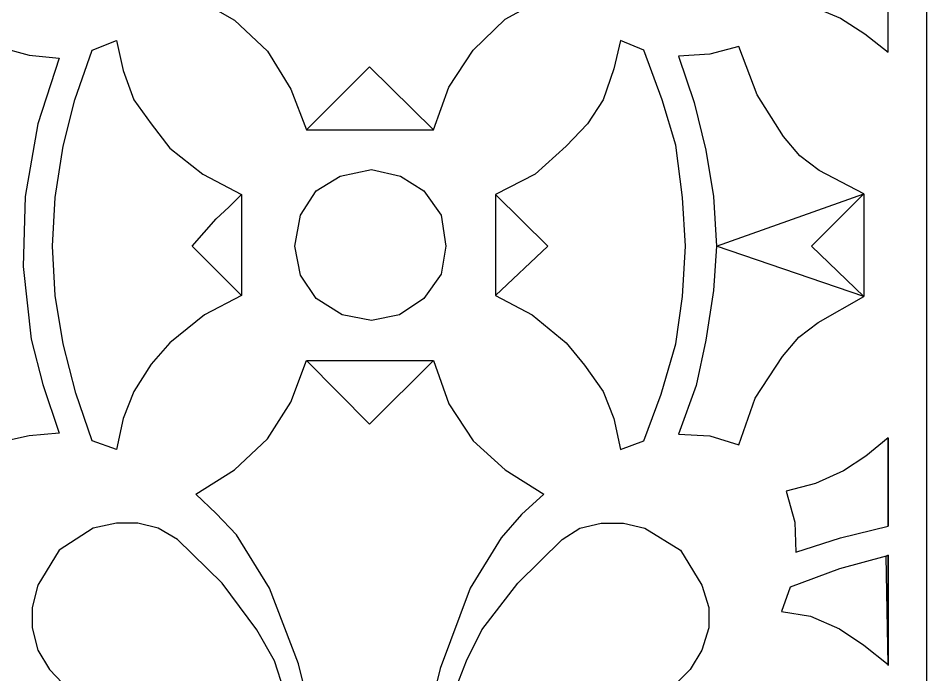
# Model space of a CAD drawing. Header units: centimetres. Extents: x -6.3 to 6.7, y -11.5 to 14.
# Drawn here: x 1.68 to 6.74, y 5.37 to 9.02 of the extents above; entities that cross this region are included whole.
import ezdxf

# ---------------------------------------------------------------- set-up
doc = ezdxf.new("R2010")
doc.units = ezdxf.units.CM
doc.header["$MEASUREMENT"] = 0
doc.layers.add('layer 1', color=7, linetype='Continuous')

msp = doc.modelspace()

# ---------------------------------------------------------------- linework, layer by layer
at = {"layer": 'layer 1', "color": 177}
for points, knots in [([(6.73776, 1.48235), (6.73776, 1.48235), (-6.33193, 1.48235), (-6.33193, 1.48235), (-6.33193, 1.48235), (-6.33193, 1.48235), (-6.33193, 13.96361), (-6.33193, 13.96361), (-6.33193, 13.96361), (-6.33193, 13.96361), (6.73776, 13.96361), (6.73776, 13.96361), (6.73776, 13.96361), (6.73776, 13.96361), (6.73776, 1.48235), (6.73776, 1.48235)], [0, 0, 0, 0, 0.2, 0.2, 0.2, 0.2, 0.4, 0.4, 0.4, 0.4, 0.6, 0.6, 0.6, 0.6, 1, 1, 1, 1]), ([(3.28274, 8.40319), (3.28274, 8.40319), (3.19636, 8.62992), (3.19636, 8.62992), (3.19636, 8.62992), (3.19636, 8.62992), (3.0668, 8.84046), (3.0668, 8.84046), (3.0668, 8.84046), (3.0668, 8.84046), (2.88325, 9.01321), (2.88325, 9.01321), (2.88325, 9.01321), (2.88325, 9.01321), (2.66731, 9.13738), (2.66731, 9.13738), (2.66731, 9.13738), (2.66731, 9.13738), (2.78068, 9.25075), (2.78068, 9.25075), (2.78068, 9.25075), (2.78068, 9.25075), (2.89405, 9.38031), (2.89405, 9.38031), (2.89405, 9.38031), (2.89405, 9.38031), (3.0776, 9.67183), (3.0776, 9.67183), (3.0776, 9.67183), (3.0776, 9.67183), (3.23955, 10.08751), (3.23955, 10.08751), (3.23955, 10.08751), (3.23955, 10.08751), (3.35292, 10.55718), (3.35292, 10.55718), (3.35292, 10.55718), (3.35292, 10.55718), (3.35292, 10.56257), (3.35292, 10.56257), (3.35292, 10.56257), (3.35292, 10.56257), (3.48788, 10.51939), (3.48788, 10.51939), (3.48788, 10.51939), (3.48788, 10.51939), (3.64984, 10.49239), (3.64984, 10.49239), (3.64984, 10.49239), (3.64984, 10.49239), (3.7794, 10.50859), (3.7794, 10.50859), (3.7794, 10.50859), (3.7794, 10.50859), (3.91976, 10.55718), (3.91976, 10.55718), (3.91976, 10.55718), (3.91976, 10.55718), (4.02773, 10.1145), (4.02773, 10.1145), (4.02773, 10.1145), (4.02773, 10.1145), (4.19508, 9.67183), (4.19508, 9.67183), (4.19508, 9.67183), (4.19508, 9.67183), (4.36783, 9.38571), (4.36783, 9.38571), (4.36783, 9.38571), (4.36783, 9.38571), (4.4812, 9.25615), (4.4812, 9.25615), (4.4812, 9.25615), (4.4812, 9.25615), (4.60536, 9.13738), (4.60536, 9.13738), (4.60536, 9.13738), (4.60536, 9.13738), (4.38943, 9.01861), (4.38943, 9.01861), (4.38943, 9.01861), (4.38943, 9.01861), (4.21128, 8.84586), (4.21128, 8.84586), (4.21128, 8.84586), (4.21128, 8.84586), (4.07631, 8.64072), (4.07631, 8.64072), (4.07631, 8.64072), (4.07631, 8.64072), (3.98994, 8.40319), (3.98994, 8.40319), (3.98994, 8.40319), (3.98994, 8.40319), (3.28274, 8.40319), (3.28274, 8.40319), (3.28274, 8.40319), (3.28274, 8.40319), (3.63364, 8.75409), (3.63364, 8.75409), (3.63364, 8.75409), (3.63364, 8.75409), (3.98994, 8.40319), (3.98994, 8.40319), (3.98994, 8.40319), (3.98994, 8.40319), (3.28274, 8.40319), (3.28274, 8.40319)], [0, 0, 0, 0, 0.0357143, 0.0357143, 0.0357143, 0.0357143, 0.0714286, 0.0714286, 0.0714286, 0.0714286, 0.1071429, 0.1071429, 0.1071429, 0.1071429, 0.1428571, 0.1428571, 0.1428571, 0.1428571, 0.1785714, 0.1785714, 0.1785714, 0.1785714, 0.2142857, 0.2142857, 0.2142857, 0.2142857, 0.25, 0.25, 0.25, 0.25, 0.2857143, 0.2857143, 0.2857143, 0.2857143, 0.3214286, 0.3214286, 0.3214286, 0.3214286, 0.3571429, 0.3571429, 0.3571429, 0.3571429, 0.3928571, 0.3928571, 0.3928571, 0.3928571, 0.4285714, 0.4285714, 0.4285714, 0.4285714, 0.4642857, 0.4642857, 0.4642857, 0.4642857, 0.5, 0.5, 0.5, 0.5, 0.5357143, 0.5357143, 0.5357143, 0.5357143, 0.5714286, 0.5714286, 0.5714286, 0.5714286, 0.6071429, 0.6071429, 0.6071429, 0.6071429, 0.6428571, 0.6428571, 0.6428571, 0.6428571, 0.6785714, 0.6785714, 0.6785714, 0.6785714, 0.7142857, 0.7142857, 0.7142857, 0.7142857, 0.75, 0.75, 0.75, 0.75, 0.7857143, 0.7857143, 0.7857143, 0.7857143, 0.8214286, 0.8214286, 0.8214286, 0.8214286, 0.8571429, 0.8571429, 0.8571429, 0.8571429, 0.8928571, 0.8928571, 0.8928571, 0.8928571, 0.9285714, 0.9285714, 0.9285714, 0.9285714, 1, 1, 1, 1]), ([(6.52182, 8.83506), (6.52182, 8.83506), (6.39226, 8.93764), (6.39226, 8.93764), (6.39226, 8.93764), (6.39226, 8.93764), (6.2573, 9.02401), (6.2573, 9.02401), (6.2573, 9.02401), (6.2573, 9.02401), (6.10074, 9.08879), (6.10074, 9.08879), (6.10074, 9.08879), (6.10074, 9.08879), (5.95498, 9.12658), (5.95498, 9.12658), (5.95498, 9.12658), (5.95498, 9.12658), (6.00357, 9.29933), (6.00357, 9.29933), (6.00357, 9.29933), (6.00357, 9.29933), (6.01976, 9.47208), (6.01976, 9.47208), (6.01976, 9.47208), (6.01976, 9.47208), (6.27889, 9.38571), (6.27889, 9.38571), (6.27889, 9.38571), (6.27889, 9.38571), (6.52182, 9.32093), (6.52182, 9.32093), (6.52182, 9.32093), (6.52182, 9.32093), (6.52182, 8.83506), (6.52182, 8.83506)], [0, 0, 0, 0, 0.1, 0.1, 0.1, 0.1, 0.2, 0.2, 0.2, 0.2, 0.3, 0.3, 0.3, 0.3, 0.4, 0.4, 0.4, 0.4, 0.5, 0.5, 0.5, 0.5, 0.6, 0.6, 0.6, 0.6, 0.7, 0.7, 0.7, 0.7, 0.8, 0.8, 0.8, 0.8, 1, 1, 1, 1]), ([(0.88042, 7.48005), (0.88042, 7.48005), (1.12875, 7.33969), (1.12875, 7.33969), (1.12875, 7.33969), (1.12875, 7.33969), (1.23132, 7.24791), (1.23132, 7.24791), (1.23132, 7.24791), (1.23132, 7.24791), (1.33389, 7.14534), (1.33389, 7.14534), (1.33389, 7.14534), (1.33389, 7.14534), (1.47425, 6.91861), (1.47425, 6.91861), (1.47425, 6.91861), (1.47425, 6.91861), (1.56063, 6.65948), (1.56063, 6.65948), (1.56063, 6.65948), (1.56063, 6.65948), (1.73878, 6.69727), (1.73878, 6.69727), (1.73878, 6.69727), (1.73878, 6.69727), (1.90613, 6.71347), (1.90613, 6.71347), (1.90613, 6.71347), (1.90613, 6.71347), (1.81436, 6.98339), (1.81436, 6.98339), (1.81436, 6.98339), (1.81436, 6.98339), (1.74957, 7.23712), (1.74957, 7.23712), (1.74957, 7.23712), (1.74957, 7.23712), (1.70639, 7.642), (1.70639, 7.642), (1.70639, 7.642), (1.70639, 7.642), (1.71718, 8.03069), (1.71718, 8.03069), (1.71718, 8.03069), (1.71718, 8.03069), (1.78736, 8.43558), (1.78736, 8.43558), (1.78736, 8.43558), (1.78736, 8.43558), (1.90613, 8.80267), (1.90613, 8.80267), (1.90613, 8.80267), (1.90613, 8.80267), (1.73878, 8.81887), (1.73878, 8.81887), (1.73878, 8.81887), (1.73878, 8.81887), (1.56063, 8.86746), (1.56063, 8.86746), (1.56063, 8.86746), (1.56063, 8.86746), (1.46885, 8.59213), (1.46885, 8.59213), (1.46885, 8.59213), (1.46885, 8.59213), (1.3177, 8.36), (1.3177, 8.36), (1.3177, 8.36), (1.3177, 8.36), (1.22052, 8.25743), (1.22052, 8.25743), (1.22052, 8.25743), (1.22052, 8.25743), (1.11256, 8.17645), (1.11256, 8.17645), (1.11256, 8.17645), (1.11256, 8.17645), (0.88042, 8.04149), (0.88042, 8.04149), (0.88042, 8.04149), (0.88042, 8.04149), (1.15574, 7.75537), (1.15574, 7.75537), (1.15574, 7.75537), (1.15574, 7.75537), (0.88042, 7.48005), (0.88042, 7.48005)], [0, 0, 0, 0, 0.0434783, 0.0434783, 0.0434783, 0.0434783, 0.0869565, 0.0869565, 0.0869565, 0.0869565, 0.1304348, 0.1304348, 0.1304348, 0.1304348, 0.173913, 0.173913, 0.173913, 0.173913, 0.2173913, 0.2173913, 0.2173913, 0.2173913, 0.2608696, 0.2608696, 0.2608696, 0.2608696, 0.3043478, 0.3043478, 0.3043478, 0.3043478, 0.3478261, 0.3478261, 0.3478261, 0.3478261, 0.3913043, 0.3913043, 0.3913043, 0.3913043, 0.4347826, 0.4347826, 0.4347826, 0.4347826, 0.4782609, 0.4782609, 0.4782609, 0.4782609, 0.5217391, 0.5217391, 0.5217391, 0.5217391, 0.5652174, 0.5652174, 0.5652174, 0.5652174, 0.6086957, 0.6086957, 0.6086957, 0.6086957, 0.6521739, 0.6521739, 0.6521739, 0.6521739, 0.6956522, 0.6956522, 0.6956522, 0.6956522, 0.7391304, 0.7391304, 0.7391304, 0.7391304, 0.7826087, 0.7826087, 0.7826087, 0.7826087, 0.826087, 0.826087, 0.826087, 0.826087, 0.8695652, 0.8695652, 0.8695652, 0.8695652, 0.9130435, 0.9130435, 0.9130435, 0.9130435, 1, 1, 1, 1]), ([(2.92104, 8.04149), (2.92104, 8.04149), (2.85086, 7.97131), (2.85086, 7.97131), (2.85086, 7.97131), (2.85086, 7.97131), (2.78068, 7.90653), (2.78068, 7.90653), (2.78068, 7.90653), (2.78068, 7.90653), (2.64572, 7.75537), (2.64572, 7.75537), (2.64572, 7.75537), (2.64572, 7.75537), (2.78068, 7.62041), (2.78068, 7.62041), (2.78068, 7.62041), (2.78068, 7.62041), (2.92104, 7.48005), (2.92104, 7.48005), (2.92104, 7.48005), (2.92104, 7.48005), (2.92104, 8.04149), (2.92104, 8.04149), (2.92104, 8.04149), (2.92104, 8.04149), (2.7051, 8.15486), (2.7051, 8.15486), (2.7051, 8.15486), (2.7051, 8.15486), (2.52156, 8.30062), (2.52156, 8.30062), (2.52156, 8.30062), (2.52156, 8.30062), (2.41898, 8.43558), (2.41898, 8.43558), (2.41898, 8.43558), (2.41898, 8.43558), (2.32181, 8.57054), (2.32181, 8.57054), (2.32181, 8.57054), (2.32181, 8.57054), (2.26243, 8.73249), (2.26243, 8.73249), (2.26243, 8.73249), (2.26243, 8.73249), (2.22464, 8.89985), (2.22464, 8.89985), (2.22464, 8.89985), (2.22464, 8.89985), (2.08968, 8.84586), (2.08968, 8.84586), (2.08968, 8.84586), (2.08968, 8.84586), (1.99251, 8.57054), (1.99251, 8.57054), (1.99251, 8.57054), (1.99251, 8.57054), (1.92772, 8.31141), (1.92772, 8.31141), (1.92772, 8.31141), (1.92772, 8.31141), (1.88454, 8.02529), (1.88454, 8.02529), (1.88454, 8.02529), (1.88454, 8.02529), (1.86834, 7.75537), (1.86834, 7.75537), (1.86834, 7.75537), (1.86834, 7.75537), (1.88454, 7.48005), (1.88454, 7.48005), (1.88454, 7.48005), (1.88454, 7.48005), (1.92772, 7.21013), (1.92772, 7.21013), (1.92772, 7.21013), (1.92772, 7.21013), (1.9979, 6.9348), (1.9979, 6.9348), (1.9979, 6.9348), (1.9979, 6.9348), (2.08968, 6.67028), (2.08968, 6.67028), (2.08968, 6.67028), (2.08968, 6.67028), (2.22464, 6.62169), (2.22464, 6.62169), (2.22464, 6.62169), (2.22464, 6.62169), (2.26243, 6.79444), (2.26243, 6.79444), (2.26243, 6.79444), (2.26243, 6.79444), (2.32181, 6.9456), (2.32181, 6.9456), (2.32181, 6.9456), (2.32181, 6.9456), (2.41898, 7.09676), (2.41898, 7.09676), (2.41898, 7.09676), (2.41898, 7.09676), (2.52156, 7.21552), (2.52156, 7.21552), (2.52156, 7.21552), (2.52156, 7.21552), (2.7159, 7.37208), (2.7159, 7.37208), (2.7159, 7.37208), (2.7159, 7.37208), (2.92104, 7.48005), (2.92104, 7.48005), (2.92104, 7.48005), (2.92104, 7.48005), (2.92104, 8.04149), (2.92104, 8.04149)], [0, 0, 0, 0, 0.0333333, 0.0333333, 0.0333333, 0.0333333, 0.0666667, 0.0666667, 0.0666667, 0.0666667, 0.1, 0.1, 0.1, 0.1, 0.1333333, 0.1333333, 0.1333333, 0.1333333, 0.1666667, 0.1666667, 0.1666667, 0.1666667, 0.2, 0.2, 0.2, 0.2, 0.2333333, 0.2333333, 0.2333333, 0.2333333, 0.2666667, 0.2666667, 0.2666667, 0.2666667, 0.3, 0.3, 0.3, 0.3, 0.3333333, 0.3333333, 0.3333333, 0.3333333, 0.3666667, 0.3666667, 0.3666667, 0.3666667, 0.4, 0.4, 0.4, 0.4, 0.4333333, 0.4333333, 0.4333333, 0.4333333, 0.4666667, 0.4666667, 0.4666667, 0.4666667, 0.5, 0.5, 0.5, 0.5, 0.5333333, 0.5333333, 0.5333333, 0.5333333, 0.5666667, 0.5666667, 0.5666667, 0.5666667, 0.6, 0.6, 0.6, 0.6, 0.6333333, 0.6333333, 0.6333333, 0.6333333, 0.6666667, 0.6666667, 0.6666667, 0.6666667, 0.7, 0.7, 0.7, 0.7, 0.7333333, 0.7333333, 0.7333333, 0.7333333, 0.7666667, 0.7666667, 0.7666667, 0.7666667, 0.8, 0.8, 0.8, 0.8, 0.8333333, 0.8333333, 0.8333333, 0.8333333, 0.8666667, 0.8666667, 0.8666667, 0.8666667, 0.9, 0.9, 0.9, 0.9, 0.9333333, 0.9333333, 0.9333333, 0.9333333, 1, 1, 1, 1]), ([(4.33544, 8.04149), (4.33544, 8.04149), (4.62696, 7.75537), (4.62696, 7.75537), (4.62696, 7.75537), (4.62696, 7.75537), (4.33544, 7.48005), (4.33544, 7.48005), (4.33544, 7.48005), (4.33544, 7.48005), (4.33544, 8.04149), (4.33544, 8.04149), (4.33544, 8.04149), (4.33544, 8.04149), (4.55678, 8.15486), (4.55678, 8.15486), (4.55678, 8.15486), (4.55678, 8.15486), (4.72953, 8.31141), (4.72953, 8.31141), (4.72953, 8.31141), (4.72953, 8.31141), (4.8483, 8.43558), (4.8483, 8.43558), (4.8483, 8.43558), (4.8483, 8.43558), (4.93467, 8.57054), (4.93467, 8.57054), (4.93467, 8.57054), (4.93467, 8.57054), (4.99405, 8.74329), (4.99405, 8.74329), (4.99405, 8.74329), (4.99405, 8.74329), (5.03184, 8.89985), (5.03184, 8.89985), (5.03184, 8.89985), (5.03184, 8.89985), (5.16141, 8.84586), (5.16141, 8.84586), (5.16141, 8.84586), (5.16141, 8.84586), (5.26398, 8.57054), (5.26398, 8.57054), (5.26398, 8.57054), (5.26398, 8.57054), (5.33956, 8.31681), (5.33956, 8.31681), (5.33956, 8.31681), (5.33956, 8.31681), (5.37735, 8.02529), (5.37735, 8.02529), (5.37735, 8.02529), (5.37735, 8.02529), (5.39354, 7.75537), (5.39354, 7.75537), (5.39354, 7.75537), (5.39354, 7.75537), (5.37735, 7.47465), (5.37735, 7.47465), (5.37735, 7.47465), (5.37735, 7.47465), (5.33956, 7.21013), (5.33956, 7.21013), (5.33956, 7.21013), (5.33956, 7.21013), (5.25858, 6.9294), (5.25858, 6.9294), (5.25858, 6.9294), (5.25858, 6.9294), (5.16141, 6.67028), (5.16141, 6.67028), (5.16141, 6.67028), (5.16141, 6.67028), (5.03184, 6.62169), (5.03184, 6.62169), (5.03184, 6.62169), (5.03184, 6.62169), (4.99405, 6.79444), (4.99405, 6.79444), (4.99405, 6.79444), (4.99405, 6.79444), (4.93467, 6.9456), (4.93467, 6.9456), (4.93467, 6.9456), (4.93467, 6.9456), (4.8321, 7.09136), (4.8321, 7.09136), (4.8321, 7.09136), (4.8321, 7.09136), (4.72953, 7.21552), (4.72953, 7.21552), (4.72953, 7.21552), (4.72953, 7.21552), (4.54058, 7.37208), (4.54058, 7.37208), (4.54058, 7.37208), (4.54058, 7.37208), (4.33544, 7.48005), (4.33544, 7.48005), (4.33544, 7.48005), (4.33544, 7.48005), (4.33544, 8.04149), (4.33544, 8.04149)], [0, 0, 0, 0, 0.037037, 0.037037, 0.037037, 0.037037, 0.0740741, 0.0740741, 0.0740741, 0.0740741, 0.1111111, 0.1111111, 0.1111111, 0.1111111, 0.1481481, 0.1481481, 0.1481481, 0.1481481, 0.1851852, 0.1851852, 0.1851852, 0.1851852, 0.2222222, 0.2222222, 0.2222222, 0.2222222, 0.2592593, 0.2592593, 0.2592593, 0.2592593, 0.2962963, 0.2962963, 0.2962963, 0.2962963, 0.3333333, 0.3333333, 0.3333333, 0.3333333, 0.3703704, 0.3703704, 0.3703704, 0.3703704, 0.4074074, 0.4074074, 0.4074074, 0.4074074, 0.4444444, 0.4444444, 0.4444444, 0.4444444, 0.4814815, 0.4814815, 0.4814815, 0.4814815, 0.5185185, 0.5185185, 0.5185185, 0.5185185, 0.5555556, 0.5555556, 0.5555556, 0.5555556, 0.5925926, 0.5925926, 0.5925926, 0.5925926, 0.6296296, 0.6296296, 0.6296296, 0.6296296, 0.6666667, 0.6666667, 0.6666667, 0.6666667, 0.7037037, 0.7037037, 0.7037037, 0.7037037, 0.7407407, 0.7407407, 0.7407407, 0.7407407, 0.7777778, 0.7777778, 0.7777778, 0.7777778, 0.8148148, 0.8148148, 0.8148148, 0.8148148, 0.8518519, 0.8518519, 0.8518519, 0.8518519, 0.8888889, 0.8888889, 0.8888889, 0.8888889, 0.9259259, 0.9259259, 0.9259259, 0.9259259, 1, 1, 1, 1]), ([(5.56629, 7.75537), (5.56629, 7.75537), (5.5501, 8.03069), (5.5501, 8.03069), (5.5501, 8.03069), (5.5501, 8.03069), (5.50691, 8.28982), (5.50691, 8.28982), (5.50691, 8.28982), (5.50691, 8.28982), (5.44213, 8.55434), (5.44213, 8.55434), (5.44213, 8.55434), (5.44213, 8.55434), (5.35575, 8.81347), (5.35575, 8.81347), (5.35575, 8.81347), (5.35575, 8.81347), (5.5285, 8.82427), (5.5285, 8.82427), (5.5285, 8.82427), (5.5285, 8.82427), (5.69046, 8.86746), (5.69046, 8.86746), (5.69046, 8.86746), (5.69046, 8.86746), (5.79303, 8.59753), (5.79303, 8.59753), (5.79303, 8.59753), (5.79303, 8.59753), (5.93879, 8.3654), (5.93879, 8.3654), (5.93879, 8.3654), (5.93879, 8.3654), (6.03056, 8.25743), (6.03056, 8.25743), (6.03056, 8.25743), (6.03056, 8.25743), (6.13853, 8.17645), (6.13853, 8.17645), (6.13853, 8.17645), (6.13853, 8.17645), (6.38686, 8.04689), (6.38686, 8.04689), (6.38686, 8.04689), (6.38686, 8.04689), (5.56629, 7.75537), (5.56629, 7.75537)], [0, 0, 0, 0, 0.0769231, 0.0769231, 0.0769231, 0.0769231, 0.1538462, 0.1538462, 0.1538462, 0.1538462, 0.2307692, 0.2307692, 0.2307692, 0.2307692, 0.3076923, 0.3076923, 0.3076923, 0.3076923, 0.3846154, 0.3846154, 0.3846154, 0.3846154, 0.4615385, 0.4615385, 0.4615385, 0.4615385, 0.5384615, 0.5384615, 0.5384615, 0.5384615, 0.6153846, 0.6153846, 0.6153846, 0.6153846, 0.6923077, 0.6923077, 0.6923077, 0.6923077, 0.7692308, 0.7692308, 0.7692308, 0.7692308, 0.8461538, 0.8461538, 0.8461538, 0.8461538, 1, 1, 1, 1]), ([(3.64444, 8.18185), (3.64444, 8.18185), (3.47169, 8.14406), (3.47169, 8.14406), (3.47169, 8.14406), (3.47169, 8.14406), (3.33672, 8.06308), (3.33672, 8.06308), (3.33672, 8.06308), (3.33672, 8.06308), (3.25035, 7.92812), (3.25035, 7.92812), (3.25035, 7.92812), (3.25035, 7.92812), (3.21796, 7.75537), (3.21796, 7.75537), (3.21796, 7.75537), (3.21796, 7.75537), (3.25035, 7.59342), (3.25035, 7.59342), (3.25035, 7.59342), (3.25035, 7.59342), (3.33672, 7.46385), (3.33672, 7.46385), (3.33672, 7.46385), (3.33672, 7.46385), (3.48248, 7.37208), (3.48248, 7.37208), (3.48248, 7.37208), (3.48248, 7.37208), (3.64444, 7.33969), (3.64444, 7.33969), (3.64444, 7.33969), (3.64444, 7.33969), (3.80099, 7.37208), (3.80099, 7.37208), (3.80099, 7.37208), (3.80099, 7.37208), (3.93595, 7.46385), (3.93595, 7.46385), (3.93595, 7.46385), (3.93595, 7.46385), (4.03313, 7.59882), (4.03313, 7.59882), (4.03313, 7.59882), (4.03313, 7.59882), (4.06012, 7.75537), (4.06012, 7.75537), (4.06012, 7.75537), (4.06012, 7.75537), (4.03313, 7.92812), (4.03313, 7.92812), (4.03313, 7.92812), (4.03313, 7.92812), (3.93595, 8.06308), (3.93595, 8.06308), (3.93595, 8.06308), (3.93595, 8.06308), (3.80639, 8.14406), (3.80639, 8.14406), (3.80639, 8.14406), (3.80639, 8.14406), (3.64444, 8.18185), (3.64444, 8.18185)], [0, 0, 0, 0, 0.0588235, 0.0588235, 0.0588235, 0.0588235, 0.1176471, 0.1176471, 0.1176471, 0.1176471, 0.1764706, 0.1764706, 0.1764706, 0.1764706, 0.2352941, 0.2352941, 0.2352941, 0.2352941, 0.2941176, 0.2941176, 0.2941176, 0.2941176, 0.3529412, 0.3529412, 0.3529412, 0.3529412, 0.4117647, 0.4117647, 0.4117647, 0.4117647, 0.4705882, 0.4705882, 0.4705882, 0.4705882, 0.5294118, 0.5294118, 0.5294118, 0.5294118, 0.5882353, 0.5882353, 0.5882353, 0.5882353, 0.6470588, 0.6470588, 0.6470588, 0.6470588, 0.7058824, 0.7058824, 0.7058824, 0.7058824, 0.7647059, 0.7647059, 0.7647059, 0.7647059, 0.8235294, 0.8235294, 0.8235294, 0.8235294, 0.8823529, 0.8823529, 0.8823529, 0.8823529, 1, 1, 1, 1]), ([(6.38686, 8.04689), (6.38686, 8.04689), (6.09534, 7.75537), (6.09534, 7.75537), (6.09534, 7.75537), (6.09534, 7.75537), (6.38686, 7.47465), (6.38686, 7.47465), (6.38686, 7.47465), (6.38686, 7.47465), (6.38686, 8.04689), (6.38686, 8.04689)], [0, 0, 0, 0, 0.25, 0.25, 0.25, 0.25, 0.5, 0.5, 0.5, 0.5, 1, 1, 1, 1]), ([(6.38686, 7.47465), (6.38686, 7.47465), (6.13313, 7.32889), (6.13313, 7.32889), (6.13313, 7.32889), (6.13313, 7.32889), (6.02516, 7.24791), (6.02516, 7.24791), (6.02516, 7.24791), (6.02516, 7.24791), (5.93339, 7.13995), (5.93339, 7.13995), (5.93339, 7.13995), (5.93339, 7.13995), (5.78223, 6.90781), (5.78223, 6.90781), (5.78223, 6.90781), (5.78223, 6.90781), (5.69046, 6.64868), (5.69046, 6.64868), (5.69046, 6.64868), (5.69046, 6.64868), (5.5285, 6.69727), (5.5285, 6.69727), (5.5285, 6.69727), (5.5285, 6.69727), (5.35575, 6.70807), (5.35575, 6.70807), (5.35575, 6.70807), (5.35575, 6.70807), (5.45292, 6.97799), (5.45292, 6.97799), (5.45292, 6.97799), (5.45292, 6.97799), (5.50691, 7.23172), (5.50691, 7.23172), (5.50691, 7.23172), (5.50691, 7.23172), (5.5501, 7.50704), (5.5501, 7.50704), (5.5501, 7.50704), (5.5501, 7.50704), (5.56629, 7.75537), (5.56629, 7.75537), (5.56629, 7.75537), (5.56629, 7.75537), (6.38686, 7.47465), (6.38686, 7.47465)], [0, 0, 0, 0, 0.0769231, 0.0769231, 0.0769231, 0.0769231, 0.1538462, 0.1538462, 0.1538462, 0.1538462, 0.2307692, 0.2307692, 0.2307692, 0.2307692, 0.3076923, 0.3076923, 0.3076923, 0.3076923, 0.3846154, 0.3846154, 0.3846154, 0.3846154, 0.4615385, 0.4615385, 0.4615385, 0.4615385, 0.5384615, 0.5384615, 0.5384615, 0.5384615, 0.6153846, 0.6153846, 0.6153846, 0.6153846, 0.6923077, 0.6923077, 0.6923077, 0.6923077, 0.7692308, 0.7692308, 0.7692308, 0.7692308, 0.8461538, 0.8461538, 0.8461538, 0.8461538, 1, 1, 1, 1]), ([(3.28274, 7.11835), (3.28274, 7.11835), (3.19636, 6.88622), (3.19636, 6.88622), (3.19636, 6.88622), (3.19636, 6.88622), (3.0668, 6.68108), (3.0668, 6.68108), (3.0668, 6.68108), (3.0668, 6.68108), (2.88325, 6.50832), (2.88325, 6.50832), (2.88325, 6.50832), (2.88325, 6.50832), (2.66731, 6.37336), (2.66731, 6.37336), (2.66731, 6.37336), (2.66731, 6.37336), (2.78068, 6.26539), (2.78068, 6.26539), (2.78068, 6.26539), (2.78068, 6.26539), (2.89405, 6.14663), (2.89405, 6.14663), (2.89405, 6.14663), (2.89405, 6.14663), (3.0776, 5.84971), (3.0776, 5.84971), (3.0776, 5.84971), (3.0776, 5.84971), (3.23955, 5.42863), (3.23955, 5.42863), (3.23955, 5.42863), (3.23955, 5.42863), (3.35292, 4.96436), (3.35292, 4.96436), (3.35292, 4.96436), (3.35292, 4.96436), (3.35292, 4.95357), (3.35292, 4.95357), (3.35292, 4.95357), (3.35292, 4.95357), (3.48788, 5.00755), (3.48788, 5.00755), (3.48788, 5.00755), (3.48788, 5.00755), (3.64984, 5.01835), (3.64984, 5.01835), (3.64984, 5.01835), (3.64984, 5.01835), (3.7794, 5.00755), (3.7794, 5.00755), (3.7794, 5.00755), (3.7794, 5.00755), (3.91976, 4.96436), (3.91976, 4.96436), (3.91976, 4.96436), (3.91976, 4.96436), (4.02773, 5.40164), (4.02773, 5.40164), (4.02773, 5.40164), (4.02773, 5.40164), (4.19508, 5.84971), (4.19508, 5.84971), (4.19508, 5.84971), (4.19508, 5.84971), (4.36783, 6.13043), (4.36783, 6.13043), (4.36783, 6.13043), (4.36783, 6.13043), (4.4812, 6.25999), (4.4812, 6.25999), (4.4812, 6.25999), (4.4812, 6.25999), (4.60536, 6.37336), (4.60536, 6.37336), (4.60536, 6.37336), (4.60536, 6.37336), (4.38943, 6.50832), (4.38943, 6.50832), (4.38943, 6.50832), (4.38943, 6.50832), (4.21128, 6.67028), (4.21128, 6.67028), (4.21128, 6.67028), (4.21128, 6.67028), (4.07631, 6.87542), (4.07631, 6.87542), (4.07631, 6.87542), (4.07631, 6.87542), (3.98994, 7.11835), (3.98994, 7.11835), (3.98994, 7.11835), (3.98994, 7.11835), (3.28274, 7.11835), (3.28274, 7.11835), (3.28274, 7.11835), (3.28274, 7.11835), (3.63364, 6.76205), (3.63364, 6.76205), (3.63364, 6.76205), (3.63364, 6.76205), (3.98994, 7.11835), (3.98994, 7.11835), (3.98994, 7.11835), (3.98994, 7.11835), (3.28274, 7.11835), (3.28274, 7.11835)], [0, 0, 0, 0, 0.0357143, 0.0357143, 0.0357143, 0.0357143, 0.0714286, 0.0714286, 0.0714286, 0.0714286, 0.1071429, 0.1071429, 0.1071429, 0.1071429, 0.1428571, 0.1428571, 0.1428571, 0.1428571, 0.1785714, 0.1785714, 0.1785714, 0.1785714, 0.2142857, 0.2142857, 0.2142857, 0.2142857, 0.25, 0.25, 0.25, 0.25, 0.2857143, 0.2857143, 0.2857143, 0.2857143, 0.3214286, 0.3214286, 0.3214286, 0.3214286, 0.3571429, 0.3571429, 0.3571429, 0.3571429, 0.3928571, 0.3928571, 0.3928571, 0.3928571, 0.4285714, 0.4285714, 0.4285714, 0.4285714, 0.4642857, 0.4642857, 0.4642857, 0.4642857, 0.5, 0.5, 0.5, 0.5, 0.5357143, 0.5357143, 0.5357143, 0.5357143, 0.5714286, 0.5714286, 0.5714286, 0.5714286, 0.6071429, 0.6071429, 0.6071429, 0.6071429, 0.6428571, 0.6428571, 0.6428571, 0.6428571, 0.6785714, 0.6785714, 0.6785714, 0.6785714, 0.7142857, 0.7142857, 0.7142857, 0.7142857, 0.75, 0.75, 0.75, 0.75, 0.7857143, 0.7857143, 0.7857143, 0.7857143, 0.8214286, 0.8214286, 0.8214286, 0.8214286, 0.8571429, 0.8571429, 0.8571429, 0.8571429, 0.8928571, 0.8928571, 0.8928571, 0.8928571, 0.9285714, 0.9285714, 0.9285714, 0.9285714, 1, 1, 1, 1]), ([(6.52182, 6.19521), (6.52182, 6.19521), (6.2573, 6.13043), (6.2573, 6.13043), (6.2573, 6.13043), (6.2573, 6.13043), (6.00897, 6.04945), (6.00897, 6.04945), (6.00897, 6.04945), (6.00897, 6.04945), (6.00357, 6.21681), (6.00357, 6.21681), (6.00357, 6.21681), (6.00357, 6.21681), (5.95498, 6.38956), (5.95498, 6.38956), (5.95498, 6.38956), (5.95498, 6.38956), (6.11694, 6.43275), (6.11694, 6.43275), (6.11694, 6.43275), (6.11694, 6.43275), (6.27349, 6.50293), (6.27349, 6.50293), (6.27349, 6.50293), (6.27349, 6.50293), (6.39766, 6.5839), (6.39766, 6.5839), (6.39766, 6.5839), (6.39766, 6.5839), (6.52182, 6.68647), (6.52182, 6.68647), (6.52182, 6.68647), (6.52182, 6.68647), (6.52182, 6.19521), (6.52182, 6.19521)], [0, 0, 0, 0, 0.1, 0.1, 0.1, 0.1, 0.2, 0.2, 0.2, 0.2, 0.3, 0.3, 0.3, 0.3, 0.4, 0.4, 0.4, 0.4, 0.5, 0.5, 0.5, 0.5, 0.6, 0.6, 0.6, 0.6, 0.7, 0.7, 0.7, 0.7, 0.8, 0.8, 0.8, 0.8, 1, 1, 1, 1]), ([(6.52182, 6.68647), (6.52182, 6.68647), (6.52182, 6.19521), (6.52182, 6.19521), (6.52182, 6.19521), (6.52182, 6.19521), (6.52182, 6.68647), (6.52182, 6.68647)], [0, 0, 0, 0, 0.3333333, 0.3333333, 0.3333333, 0.3333333, 1, 1, 1, 1]), ([(3.056, 4.71603), (3.056, 4.71603), (2.69431, 4.80781), (2.69431, 4.80781), (2.69431, 4.80781), (2.69431, 4.80781), (2.49996, 4.87259), (2.49996, 4.87259), (2.49996, 4.87259), (2.49996, 4.87259), (2.34341, 4.95357), (2.34341, 4.95357), (2.34341, 4.95357), (2.34341, 4.95357), (2.06808, 5.1695), (2.06808, 5.1695), (2.06808, 5.1695), (2.06808, 5.1695), (1.85215, 5.39624), (1.85215, 5.39624), (1.85215, 5.39624), (1.85215, 5.39624), (1.78736, 5.50421), (1.78736, 5.50421), (1.78736, 5.50421), (1.78736, 5.50421), (1.75497, 5.62837), (1.75497, 5.62837), (1.75497, 5.62837), (1.75497, 5.62837), (1.75497, 5.74174), (1.75497, 5.74174), (1.75497, 5.74174), (1.75497, 5.74174), (1.78736, 5.86591), (1.78736, 5.86591), (1.78736, 5.86591), (1.78736, 5.86591), (1.90613, 6.06025), (1.90613, 6.06025), (1.90613, 6.06025), (1.90613, 6.06025), (2.09508, 6.18442), (2.09508, 6.18442), (2.09508, 6.18442), (2.09508, 6.18442), (2.22464, 6.21141), (2.22464, 6.21141), (2.22464, 6.21141), (2.22464, 6.21141), (2.34341, 6.21141), (2.34341, 6.21141), (2.34341, 6.21141), (2.34341, 6.21141), (2.45677, 6.18442), (2.45677, 6.18442), (2.45677, 6.18442), (2.45677, 6.18442), (2.56474, 6.11963), (2.56474, 6.11963), (2.56474, 6.11963), (2.56474, 6.11963), (2.81307, 5.8767), (2.81307, 5.8767), (2.81307, 5.8767), (2.81307, 5.8767), (3.00742, 5.61758), (3.00742, 5.61758), (3.00742, 5.61758), (3.00742, 5.61758), (3.10459, 5.44483), (3.10459, 5.44483), (3.10459, 5.44483), (3.10459, 5.44483), (3.15858, 5.27747), (3.15858, 5.27747), (3.15858, 5.27747), (3.15858, 5.27747), (3.25035, 4.91578), (3.25035, 4.91578), (3.25035, 4.91578), (3.25035, 4.91578), (3.13698, 4.824), (3.13698, 4.824), (3.13698, 4.824), (3.13698, 4.824), (3.056, 4.72143), (3.056, 4.72143), (3.056, 4.72143), (3.056, 4.72143), (3.056, 4.71603), (3.056, 4.71603)], [0, 0, 0, 0, 0.0416667, 0.0416667, 0.0416667, 0.0416667, 0.0833333, 0.0833333, 0.0833333, 0.0833333, 0.125, 0.125, 0.125, 0.125, 0.1666667, 0.1666667, 0.1666667, 0.1666667, 0.2083333, 0.2083333, 0.2083333, 0.2083333, 0.25, 0.25, 0.25, 0.25, 0.2916667, 0.2916667, 0.2916667, 0.2916667, 0.3333333, 0.3333333, 0.3333333, 0.3333333, 0.375, 0.375, 0.375, 0.375, 0.4166667, 0.4166667, 0.4166667, 0.4166667, 0.4583333, 0.4583333, 0.4583333, 0.4583333, 0.5, 0.5, 0.5, 0.5, 0.5416667, 0.5416667, 0.5416667, 0.5416667, 0.5833333, 0.5833333, 0.5833333, 0.5833333, 0.625, 0.625, 0.625, 0.625, 0.6666667, 0.6666667, 0.6666667, 0.6666667, 0.7083333, 0.7083333, 0.7083333, 0.7083333, 0.75, 0.75, 0.75, 0.75, 0.7916667, 0.7916667, 0.7916667, 0.7916667, 0.8333333, 0.8333333, 0.8333333, 0.8333333, 0.875, 0.875, 0.875, 0.875, 0.9166667, 0.9166667, 0.9166667, 0.9166667, 1, 1, 1, 1]), ([(4.22207, 4.71603), (4.22207, 4.71603), (4.58377, 4.80241), (4.58377, 4.80241), (4.58377, 4.80241), (4.58377, 4.80241), (4.76192, 4.87259), (4.76192, 4.87259), (4.76192, 4.87259), (4.76192, 4.87259), (4.92387, 4.95357), (4.92387, 4.95357), (4.92387, 4.95357), (4.92387, 4.95357), (5.1938, 5.1695), (5.1938, 5.1695), (5.1938, 5.1695), (5.1938, 5.1695), (5.42053, 5.39624), (5.42053, 5.39624), (5.42053, 5.39624), (5.42053, 5.39624), (5.48532, 5.50421), (5.48532, 5.50421), (5.48532, 5.50421), (5.48532, 5.50421), (5.5231, 5.62837), (5.5231, 5.62837), (5.5231, 5.62837), (5.5231, 5.62837), (5.5231, 5.74174), (5.5231, 5.74174), (5.5231, 5.74174), (5.5231, 5.74174), (5.48532, 5.86591), (5.48532, 5.86591), (5.48532, 5.86591), (5.48532, 5.86591), (5.36655, 6.06025), (5.36655, 6.06025), (5.36655, 6.06025), (5.36655, 6.06025), (5.16681, 6.18442), (5.16681, 6.18442), (5.16681, 6.18442), (5.16681, 6.18442), (5.04804, 6.21141), (5.04804, 6.21141), (5.04804, 6.21141), (5.04804, 6.21141), (4.92387, 6.21141), (4.92387, 6.21141), (4.92387, 6.21141), (4.92387, 6.21141), (4.80511, 6.18442), (4.80511, 6.18442), (4.80511, 6.18442), (4.80511, 6.18442), (4.70794, 6.11963), (4.70794, 6.11963), (4.70794, 6.11963), (4.70794, 6.11963), (4.45961, 5.8767), (4.45961, 5.8767), (4.45961, 5.8767), (4.45961, 5.8767), (4.25986, 5.61758), (4.25986, 5.61758), (4.25986, 5.61758), (4.25986, 5.61758), (4.17349, 5.44483), (4.17349, 5.44483), (4.17349, 5.44483), (4.17349, 5.44483), (4.10871, 5.27747), (4.10871, 5.27747), (4.10871, 5.27747), (4.10871, 5.27747), (4.02773, 4.91578), (4.02773, 4.91578), (4.02773, 4.91578), (4.02773, 4.91578), (4.1411, 4.824), (4.1411, 4.824), (4.1411, 4.824), (4.1411, 4.824), (4.22207, 4.71603), (4.22207, 4.71603)], [0, 0, 0, 0, 0.0434783, 0.0434783, 0.0434783, 0.0434783, 0.0869565, 0.0869565, 0.0869565, 0.0869565, 0.1304348, 0.1304348, 0.1304348, 0.1304348, 0.173913, 0.173913, 0.173913, 0.173913, 0.2173913, 0.2173913, 0.2173913, 0.2173913, 0.2608696, 0.2608696, 0.2608696, 0.2608696, 0.3043478, 0.3043478, 0.3043478, 0.3043478, 0.3478261, 0.3478261, 0.3478261, 0.3478261, 0.3913043, 0.3913043, 0.3913043, 0.3913043, 0.4347826, 0.4347826, 0.4347826, 0.4347826, 0.4782609, 0.4782609, 0.4782609, 0.4782609, 0.5217391, 0.5217391, 0.5217391, 0.5217391, 0.5652174, 0.5652174, 0.5652174, 0.5652174, 0.6086957, 0.6086957, 0.6086957, 0.6086957, 0.6521739, 0.6521739, 0.6521739, 0.6521739, 0.6956522, 0.6956522, 0.6956522, 0.6956522, 0.7391304, 0.7391304, 0.7391304, 0.7391304, 0.7826087, 0.7826087, 0.7826087, 0.7826087, 0.826087, 0.826087, 0.826087, 0.826087, 0.8695652, 0.8695652, 0.8695652, 0.8695652, 0.9130435, 0.9130435, 0.9130435, 0.9130435, 1, 1, 1, 1]), ([(6.52182, 5.42323), (6.52182, 5.42323), (6.38686, 5.5312), (6.38686, 5.5312), (6.38686, 5.5312), (6.38686, 5.5312), (6.2519, 5.62298), (6.2519, 5.62298), (6.2519, 5.62298), (6.2519, 5.62298), (6.08994, 5.69316), (6.08994, 5.69316), (6.08994, 5.69316), (6.08994, 5.69316), (5.92799, 5.72015), (5.92799, 5.72015), (5.92799, 5.72015), (5.92799, 5.72015), (5.97658, 5.85511), (5.97658, 5.85511), (5.97658, 5.85511), (5.97658, 5.85511), (6.2519, 5.95768), (6.2519, 5.95768), (6.2519, 5.95768), (6.2519, 5.95768), (6.51102, 6.02786), (6.51102, 6.02786), (6.51102, 6.02786), (6.51102, 6.02786), (6.52182, 5.42323), (6.52182, 5.42323)], [0, 0, 0, 0, 0.1111111, 0.1111111, 0.1111111, 0.1111111, 0.2222222, 0.2222222, 0.2222222, 0.2222222, 0.3333333, 0.3333333, 0.3333333, 0.3333333, 0.4444444, 0.4444444, 0.4444444, 0.4444444, 0.5555556, 0.5555556, 0.5555556, 0.5555556, 0.6666667, 0.6666667, 0.6666667, 0.6666667, 0.7777778, 0.7777778, 0.7777778, 0.7777778, 1, 1, 1, 1]), ([(6.51102, 6.02786), (6.51102, 6.02786), (6.52182, 6.03326), (6.52182, 6.03326), (6.52182, 6.03326), (6.52182, 6.03326), (6.51102, 6.02786), (6.51102, 6.02786)], [0, 0, 0, 0, 0.3333333, 0.3333333, 0.3333333, 0.3333333, 1, 1, 1, 1]), ([(6.52182, 6.03326), (6.52182, 6.03326), (6.52182, 5.41783), (6.52182, 5.41783), (6.52182, 5.41783), (6.52182, 5.41783), (6.52182, 5.42323), (6.52182, 5.42323), (6.52182, 5.42323), (6.52182, 5.42323), (6.52182, 6.03326), (6.52182, 6.03326)], [0, 0, 0, 0, 0.25, 0.25, 0.25, 0.25, 0.5, 0.5, 0.5, 0.5, 1, 1, 1, 1])]:
    msp.add_open_spline(points, degree=3, knots=knots, dxfattribs=at)

doc.saveas('drawing.dxf')
